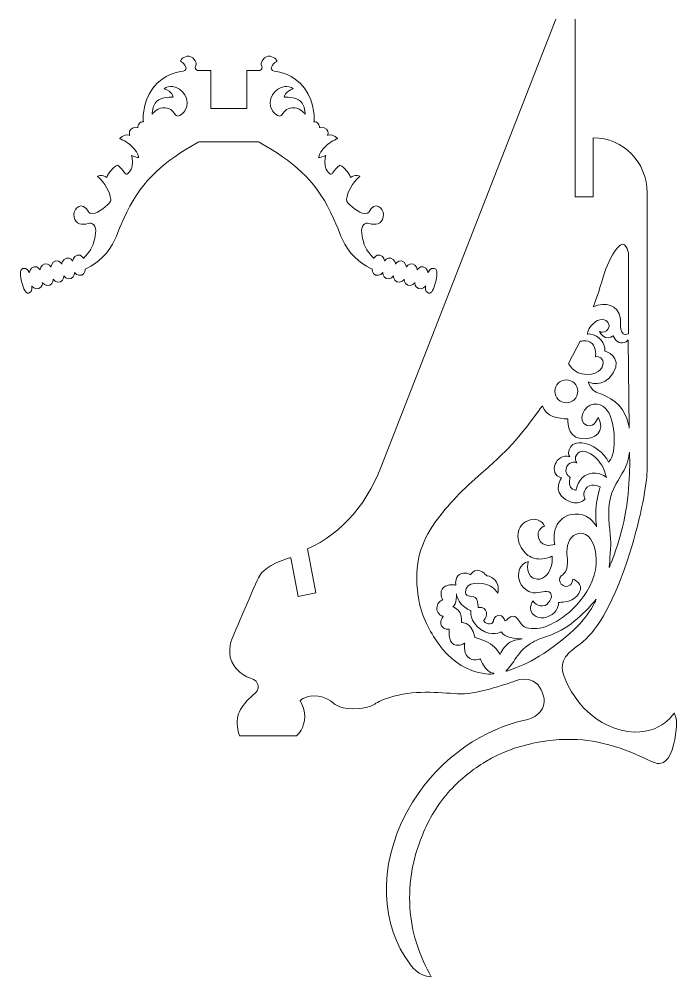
# Model space of a CAD drawing. Header units: millimetres. Extents: x -329 to 352, y -94 to 146.
# Drawn here: x -328.8 to -178.1, y -94.4 to 125.1 of the extents above; entities that cross this region are included whole.
import ezdxf

# ---------------------------------------------------------------- set-up
doc = ezdxf.new("R2010")
doc.units = ezdxf.units.MM
doc.header["$MEASUREMENT"] = 0
doc.layers.add('Layer 1', color=7, linetype='Continuous')

msp = doc.modelspace()

# ---------------------------------------------------------------- linework, layer by layer
at = {"layer": 'Layer 1', "lineweight": 9}
for points, knots in [([(-205.821, 125.1088), (-205.821, 125.1088), (-245.2829, 24.1305), (-245.2829, 24.1305), (-245.2829, 24.1305), (-248.4233, 14.6937), (-254.8049, 7.2261), (-262.7742, 3.7202), (-262.7742, 3.7202), (-262.7742, 3.7202), (-260.8022, -6.3834), (-260.8022, -6.3834), (-260.8022, -6.3834), (-260.8022, -6.3834), (-264.851, -7.1732), (-264.851, -7.1732), (-264.851, -7.1732), (-264.851, -7.1732), (-266.5817, 1.6988), (-266.5817, 1.6988), (-266.5817, 1.6988), (-266.5817, 1.6988), (-272.5969, 0.2062), (-273.9982, -2.882), (-273.9982, -2.882), (-275.4012, -5.9713), (-280.2258, -17.3403), (-280.2258, -17.3403), (-280.2258, -17.3403), (-280.2258, -17.3403), (-281.3804, -20.594), (-279.5657, -23.1061), (-279.5657, -23.1061), (-278.4742, -24.6177), (-277.1442, -25.384), (-276.257, -25.7547), (-276.257, -25.7547), (-275.67, -25.9999), (-275.2068, -26.0673), (-274.7327, -26.4395), (-274.7327, -26.4395), (-274.4448, -26.6667), (-274.1499, -27.0321), (-274.0589, -27.5296), (-274.0589, -27.5296), (-273.8027, -28.9199), (-274.9313, -29.4243), (-275.7607, -30.2428), (-275.7607, -30.2428), (-278.4259, -32.8749), (-279.6677, -34.9474), (-278.3074, -39.1285), (-278.3074, -39.1285), (-278.3074, -39.1285), (-265.256, -39.1285), (-265.256, -39.1285), (-265.256, -39.1285), (-265.256, -39.1285), (-263.8131, -38.0579), (-263.4413, -35.587), (-263.4413, -35.587), (-263.0705, -33.1147), (-264.4305, -31.0972), (-264.4305, -31.0972), (-264.4305, -31.0972), (-264.4305, -31.0972), (-263.8131, -30.1091), (-261.2555, -29.9853), (-261.2555, -29.9853), (-258.6993, -29.8611), (-256.7205, -31.7146), (-256.7205, -31.7146), (-256.7205, -31.7146), (-256.7205, -31.7146), (-255.0695, -33.3627), (-250.8638, -32.8682), (-250.8638, -32.8682), (-246.658, -32.3732), (-248.3489, -31.5505), (-242.9471, -30.0265), (-242.9471, -30.0265), (-237.5436, -28.5025), (-231.6057, -29.4078), (-227.5639, -29.4903), (-227.5639, -29.4903), (-223.5235, -29.5732), (-215.6467, -26.7316), (-215.6467, -26.7316), (-215.6467, -26.7316), (-215.6467, -26.7316), (-211.1103, -24.5059), (-209.1729, -28.5851), (-209.1729, -28.5851), (-207.2337, -32.6628), (-210.0065, -34.8592), (-212.5627, -35.4766), (-212.5627, -35.4766), (-221.9473, -37.3163), (-232.1736, -43.891), (-238.6697, -54.3132), (-238.6697, -54.3132), (-246.2876, -66.5306), (-246.3948, -80.5785), (-240.4417, -89.6735), (-240.4417, -89.6735), (-238.5773, -92.5218), (-237.4611, -94.1344), (-234.417, -94.3559), (-234.417, -94.3559), (-237.0134, -89.537), (-238.6503, -85.1989), (-239.1851, -79.5586), (-239.1851, -79.5586), (-239.7347, -73.7696), (-238.8807, -67.7392), (-236.4236, -61.8524), (-236.4236, -61.8524), (-234.9504, -58.3204), (-232.9646, -54.7499), (-230.0281, -51.5996), (-230.0281, -51.5996), (-227.5325, -48.922), (-224.8563, -46.793), (-221.9099, -45.0263), (-221.9099, -45.0263), (-214.9316, -40.8413), (-206.5712, -39.4549), (-199.6631, -40.0669), (-199.6631, -40.0669), (-197.0447, -40.2984), (-193.0813, -41.2466), (-189.8678, -42.4136), (-189.8678, -42.4136), (-186.5962, -43.6014), (-184.0925, -45.0072), (-183.4586, -45.1727), (-183.4586, -45.1727), (-182.8246, -45.3378), (-181.6672, -46.1718), (-180.1417, -44.2368), (-180.1417, -44.2368), (-178.6146, -42.3007), (-178.2029, -37.4405), (-178.1613, -36.3695), (-178.1613, -36.3695), (-178.12, -35.2988), (-178.7179, -33.8767), (-178.7179, -33.8767), (-178.7179, -33.8767), (-178.7179, -33.8767), (-182.3272, -39.9428), (-190.8916, -37.8014), (-190.8916, -37.8014), (-199.4563, -35.6614), (-203.0543, -27.9525), (-203.9444, -25.5314), (-203.9444, -25.5314), (-205.4147, -21.5366), (-202.8007, -19.9971), (-200.1922, -18.006), (-200.1922, -18.006), (-196.8186, -15.4318), (-193.1695, -9.9291), (-189.533, 0.9022), (-189.533, 0.9022), (-186.4628, 10.0511), (-185.1851, 17.5861), (-184.9744, 20.8673), (-184.9744, 20.8673), (-184.9028, 21.9779), (-184.9138, 22.6435), (-184.9138, 22.6435)], [0, 0, 0, 0, 0.02272727, 0.02272727, 0.02272727, 0.02272727, 0.04545455, 0.04545455, 0.04545455, 0.04545455, 0.06818182, 0.06818182, 0.06818182, 0.06818182, 0.09090909, 0.09090909, 0.09090909, 0.09090909, 0.11363636, 0.11363636, 0.11363636, 0.11363636, 0.13636364, 0.13636364, 0.13636364, 0.13636364, 0.15909091, 0.15909091, 0.15909091, 0.15909091, 0.18181818, 0.18181818, 0.18181818, 0.18181818, 0.20454545, 0.20454545, 0.20454545, 0.20454545, 0.22727273, 0.22727273, 0.22727273, 0.22727273, 0.25, 0.25, 0.25, 0.25, 0.27272727, 0.27272727, 0.27272727, 0.27272727, 0.29545455, 0.29545455, 0.29545455, 0.29545455, 0.31818182, 0.31818182, 0.31818182, 0.31818182, 0.34090909, 0.34090909, 0.34090909, 0.34090909, 0.36363636, 0.36363636, 0.36363636, 0.36363636, 0.38636364, 0.38636364, 0.38636364, 0.38636364, 0.40909091, 0.40909091, 0.40909091, 0.40909091, 0.43181818, 0.43181818, 0.43181818, 0.43181818, 0.45454545, 0.45454545, 0.45454545, 0.45454545, 0.47727273, 0.47727273, 0.47727273, 0.47727273, 0.5, 0.5, 0.5, 0.5, 0.52272727, 0.52272727, 0.52272727, 0.52272727, 0.54545455, 0.54545455, 0.54545455, 0.54545455, 0.56818182, 0.56818182, 0.56818182, 0.56818182, 0.59090909, 0.59090909, 0.59090909, 0.59090909, 0.61363636, 0.61363636, 0.61363636, 0.61363636, 0.63636364, 0.63636364, 0.63636364, 0.63636364, 0.65909091, 0.65909091, 0.65909091, 0.65909091, 0.68181818, 0.68181818, 0.68181818, 0.68181818, 0.70454545, 0.70454545, 0.70454545, 0.70454545, 0.72727273, 0.72727273, 0.72727273, 0.72727273, 0.75, 0.75, 0.75, 0.75, 0.77272727, 0.77272727, 0.77272727, 0.77272727, 0.79545455, 0.79545455, 0.79545455, 0.79545455, 0.81818182, 0.81818182, 0.81818182, 0.81818182, 0.84090909, 0.84090909, 0.84090909, 0.84090909, 0.86363636, 0.86363636, 0.86363636, 0.86363636, 0.88636364, 0.88636364, 0.88636364, 0.88636364, 0.90909091, 0.90909091, 0.90909091, 0.90909091, 0.93181818, 0.93181818, 0.93181818, 0.93181818, 0.95454545, 0.95454545, 0.95454545, 0.95454545, 1, 1, 1, 1]), ([(-184.9138, 22.6435), (-184.9138, 22.6435), (-184.9138, 85.3109), (-184.9138, 85.3109), (-184.9138, 85.3109), (-184.9138, 92.2687), (-190.3832, 97.9104), (-197.2748, 97.9104), (-197.2748, 97.9104), (-197.2748, 97.9104), (-197.2748, 84.3976), (-197.2748, 84.3976), (-197.2748, 84.3976), (-197.2748, 84.3976), (-201.3991, 84.3976), (-201.3991, 84.3976), (-201.3991, 84.3976), (-201.3991, 84.3976), (-201.3991, 125.1088), (-201.3991, 125.1088)], [0, 0, 0, 0, 0.16666667, 0.16666667, 0.16666667, 0.16666667, 0.33333333, 0.33333333, 0.33333333, 0.33333333, 0.5, 0.5, 0.5, 0.5, 0.66666667, 0.66666667, 0.66666667, 0.66666667, 1, 1, 1, 1]), ([(-287.663, 96.9885), (-287.663, 96.9885), (-287.8394, 96.8936), (-288.1509, 96.7173), (-288.1509, 96.7173), (-295.2781, 92.6959), (-300.5433, 88.3247), (-304.1593, 80.8641), (-304.1593, 80.8641), (-306.1768, 76.6982), (-306.2004, 75.4924), (-308.0511, 72.534), (-308.0511, 72.534), (-309.9032, 69.5752), (-313.6832, 67.8057), (-313.6832, 67.8057), (-313.6832, 67.8057), (-313.6832, 67.8057), (-313.5728, 66.7848), (-314.4643, 66.4525), (-314.4643, 66.4525), (-315.3547, 66.1191), (-316.1347, 67.0384), (-316.1347, 67.0384), (-316.1347, 67.0384), (-316.1347, 67.0384), (-316.0257, 66.0171), (-316.9161, 65.6852), (-316.9161, 65.6852), (-317.8061, 65.3528), (-318.5861, 66.2722), (-318.5861, 66.2722), (-318.5861, 66.2722), (-318.5861, 66.2722), (-318.4771, 65.2509), (-319.3675, 64.9189), (-319.3675, 64.9189), (-320.259, 64.5852), (-321.0376, 65.5045), (-321.0376, 65.5045), (-321.0376, 65.5045), (-321.0376, 65.5045), (-320.9289, 64.4832), (-321.819, 64.1513), (-321.819, 64.1513), (-322.7104, 63.8193), (-323.4904, 64.7383), (-323.4904, 64.7383), (-323.4904, 64.7383), (-323.4904, 64.7383), (-323.3804, 63.7174), (-324.2718, 63.3836), (-324.2718, 63.3836), (-325.1622, 63.0517), (-325.9422, 63.9707), (-325.9422, 63.9707), (-325.9422, 63.9707), (-325.9422, 63.9707), (-325.5605, 62.5775), (-326.6421, 62.3158), (-326.6421, 62.3158), (-327.2927, 62.1599), (-327.8081, 63.3783), (-328.187, 64.7796), (-328.187, 64.7796), (-328.5549, 66.1385), (-328.8096, 67.6709), (-327.9665, 67.9768), (-327.9665, 67.9768), (-326.9191, 68.3571), (-326.4866, 66.9569), (-326.4866, 66.9569), (-326.4866, 66.9569), (-326.4866, 66.9569), (-326.3225, 68.1518), (-325.3923, 68.35), (-325.3923, 68.35), (-324.462, 68.5472), (-324.0058, 67.6279), (-324.0058, 67.6279), (-324.0058, 67.6279), (-324.0058, 67.6279), (-323.8418, 68.8214), (-322.9119, 69.02), (-322.9119, 69.02), (-321.9816, 69.2168), (-321.5255, 68.2978), (-321.5255, 68.2978), (-321.5255, 68.2978), (-321.5255, 68.2978), (-321.3614, 69.4913), (-320.4311, 69.6895), (-320.4311, 69.6895), (-319.5012, 69.8882), (-319.0451, 68.9674), (-319.0451, 68.9674), (-319.0451, 68.9674), (-319.0451, 68.9674), (-318.8824, 70.1609), (-317.9522, 70.3595), (-317.9522, 70.3595), (-317.0219, 70.5577), (-316.5658, 69.6373), (-316.5658, 69.6373), (-316.5658, 69.6373), (-316.5658, 69.6373), (-316.4021, 70.8308), (-315.4718, 71.029), (-315.4718, 71.029), (-314.5415, 71.2277), (-314.0854, 70.3069), (-314.0854, 70.3069), (-314.0854, 70.3069), (-314.0854, 70.3069), (-312.458, 71.7289), (-311.8819, 73.4819), (-311.8819, 73.4819), (-311.3044, 75.2349), (-310.9188, 77.178), (-311.7013, 77.9414), (-311.7013, 77.9414), (-312.0996, 78.3287), (-312.4799, 78.4511), (-313.0105, 78.2776), (-313.0105, 78.2776), (-314.3708, 77.8324), (-315.8743, 78.1206), (-316.231, 79.7162), (-316.231, 79.7162), (-316.5799, 81.279), (-315.0583, 83.3184), (-313.4779, 81.7404), (-313.4779, 81.7404), (-312.9568, 81.2197), (-313.1389, 80.5445), (-311.9027, 80.5858), (-311.9027, 80.5858), (-310.6666, 80.6271), (-308.4106, 82.4929), (-307.9075, 83.2965), (-307.9075, 83.2965), (-307.7615, 83.528), (-307.8539, 84.1273), (-307.9393, 84.5009), (-307.9393, 84.5009), (-308.3323, 86.2055), (-309.961, 88.5025), (-310.862, 89.0606), (-310.862, 89.0606), (-310.862, 89.0606), (-310.4504, 89.3692), (-309.8743, 89.3184), (-309.8743, 89.3184), (-309.2968, 89.2659), (-308.7415, 88.8334), (-308.7415, 88.8334), (-308.7415, 88.8334), (-308.2303, 90.0709), (-307.4267, 90.9515), (-306.301, 91.6679), (-306.301, 91.6679), (-306.301, 91.6679), (-305.4617, 90.9804), (-304.9615, 90.356), (-304.9615, 90.356), (-304.512, 89.7965), (-304.4418, 89.1378), (-303.604, 90.0169), (-303.604, 90.0169), (-303.2265, 90.4124), (-302.9937, 91.0231), (-302.9136, 91.5646), (-302.9136, 91.5646), (-302.7496, 92.6656), (-303.0681, 93.895), (-303.0681, 93.895), (-303.0681, 93.895), (-303.0681, 93.895), (-302.758, 93.6689), (-302.1724, 93.5243), (-302.1724, 93.5243), (-301.5854, 93.3796), (-301.3991, 93.3796), (-301.3991, 93.3796), (-301.3991, 93.3796), (-301.3991, 93.3796), (-301.6457, 94.5039), (-302.4603, 95.4106), (-302.4603, 95.4106), (-303.4195, 96.4816), (-304.4076, 97.1194), (-305.4134, 97.5699), (-305.4134, 97.5699), (-305.6836, 97.6899), (-305.8173, 97.6405), (-305.7305, 97.741), (-305.7305, 97.741), (-305.6325, 97.8539), (-305.4906, 98.0317), (-305.1887, 98.2247), (-305.1887, 98.2247), (-304.1621, 98.8819), (-303.4788, 98.4727), (-303.4788, 98.4727), (-303.4788, 98.4727), (-303.4788, 98.4727), (-303.8093, 99.2968), (-303.181, 99.9155), (-303.181, 99.9155), (-302.5527, 100.5343), (-301.6457, 100.2669), (-301.6457, 100.2669), (-301.6457, 100.2669), (-301.6457, 100.2669), (-301.6775, 100.8331), (-301.245, 101.2452), (-301.245, 101.2452), (-300.8121, 101.6586), (-300.3493, 101.6064), (-300.3493, 101.6064), (-300.3493, 101.6064), (-300.3493, 101.6064), (-300.8439, 105.7928), (-298.1663, 109.2557), (-298.1663, 109.2557), (-295.4887, 112.7203), (-292.5853, 112.9366), (-291.2155, 113.2149), (-291.2155, 113.2149), (-289.8457, 113.4933), (-291.0102, 114.9774), (-291.5351, 115.2765), (-291.5351, 115.2765), (-292.0604, 115.5757), (-291.8329, 115.5037), (-291.6992, 115.8029), (-291.6992, 115.8029), (-291.5655, 116.102), (-290.1131, 117.1946), (-289.0216, 116.2259), (-289.0216, 116.2259), (-287.9304, 115.2557), (-288.3121, 114.5862), (-288.4458, 114.0707), (-288.4458, 114.0707), (-288.5792, 113.5553), (-287.8172, 113.3278), (-287.8172, 113.3278), (-287.8172, 113.3278), (-287.8172, 113.3278), (-284.929, 113.3126), (-284.929, 113.3126), (-284.929, 113.3126), (-284.929, 113.3126), (-284.929, 104.6297), (-284.929, 104.6297), (-284.929, 104.6297), (-284.929, 104.6297), (-276.68, 104.6297), (-276.68, 104.6297), (-276.68, 104.6297), (-276.68, 104.6297), (-276.68, 113.3126), (-276.68, 113.3126), (-276.68, 113.3126), (-276.68, 113.3126), (-273.7914, 113.3278), (-273.7914, 113.3278), (-273.7914, 113.3278), (-273.7914, 113.3278), (-273.0294, 113.5553), (-273.1632, 114.0707), (-273.1632, 114.0707), (-273.2969, 114.5862), (-273.6786, 115.2557), (-272.5857, 116.2259), (-272.5857, 116.2259), (-271.4945, 117.1946), (-270.0432, 116.102), (-269.9098, 115.8029), (-269.9098, 115.8029), (-269.7747, 115.5037), (-269.5486, 115.5757), (-270.0735, 115.2765), (-270.0735, 115.2765), (-270.5988, 114.9774), (-271.763, 113.4933), (-270.3935, 113.2149), (-270.3935, 113.2149), (-269.0237, 112.9366), (-266.1199, 112.7203), (-263.4427, 109.2557), (-263.4427, 109.2557), (-260.7651, 105.7928), (-261.2597, 101.6064), (-261.2597, 101.6064), (-261.2597, 101.6064), (-261.2597, 101.6064), (-260.7969, 101.6586), (-260.364, 101.2452), (-260.364, 101.2452), (-259.9312, 100.8331), (-259.9615, 100.2669), (-259.9615, 100.2669), (-259.9615, 100.2669), (-259.9615, 100.2669), (-259.0563, 100.5343), (-258.428, 99.9155), (-258.428, 99.9155), (-257.7993, 99.2968), (-258.1288, 98.4727), (-258.1288, 98.4727), (-258.1288, 98.4727), (-258.1288, 98.4727), (-257.4455, 98.8819), (-256.42, 98.2247), (-256.42, 98.2247), (-256.1183, 98.0317), (-255.9751, 97.8539), (-255.8785, 97.741), (-255.8785, 97.741), (-255.7917, 97.6405), (-255.9254, 97.6899), (-256.1956, 97.5699), (-256.1956, 97.5699), (-257.2014, 97.1194), (-258.1881, 96.4816), (-259.1487, 95.4106), (-259.1487, 95.4106), (-259.9615, 94.5039), (-260.2095, 93.3796), (-260.2095, 93.3796), (-260.2095, 93.3796), (-260.2095, 93.3796), (-260.0236, 93.3796), (-259.4366, 93.5243), (-259.4366, 93.5243), (-258.8495, 93.6689), (-258.5409, 93.895), (-258.5409, 93.895), (-258.5409, 93.895), (-258.5409, 93.895), (-258.8577, 92.6656), (-258.695, 91.5646), (-258.695, 91.5646), (-258.6153, 91.0231), (-258.3825, 90.4124), (-258.0046, 90.0169), (-258.0046, 90.0169), (-257.1668, 89.1378), (-257.0952, 89.7965), (-256.6461, 90.356), (-256.6461, 90.356), (-256.1459, 90.9804), (-255.308, 91.6679), (-255.308, 91.6679), (-255.308, 91.6679), (-254.1823, 90.9515), (-253.3787, 90.0709), (-252.8675, 88.8334), (-252.8675, 88.8334), (-252.8675, 88.8334), (-252.3108, 89.2659), (-251.7348, 89.3184), (-251.7348, 89.3184), (-251.1573, 89.3692), (-250.7467, 89.0606), (-250.7467, 89.0606), (-250.7467, 89.0606), (-251.6466, 88.5025), (-253.2767, 86.2055), (-253.6679, 84.5009), (-253.6679, 84.5009), (-253.7551, 84.1273), (-253.8457, 83.528), (-253.7011, 83.2965), (-253.7011, 83.2965), (-253.198, 82.4929), (-250.9425, 80.6271), (-249.7063, 80.5858), (-249.7063, 80.5858), (-248.4702, 80.5445), (-248.6522, 81.2197), (-248.1312, 81.7404), (-248.1312, 81.7404), (-246.5508, 83.3184), (-245.0292, 81.279), (-245.3778, 79.7162), (-245.3778, 79.7162), (-245.7348, 78.1206), (-247.2369, 77.8324), (-248.5969, 78.2776), (-248.5969, 78.2776), (-249.1289, 78.4511), (-249.5091, 78.3287), (-249.9074, 77.9414), (-249.9074, 77.9414), (-250.6888, 77.178), (-250.3029, 75.2349), (-249.7272, 73.4819), (-249.7272, 73.4819), (-249.1497, 71.7289), (-247.5237, 70.3069), (-247.5237, 70.3069), (-247.5237, 70.3069), (-247.5237, 70.3069), (-247.0676, 71.2277), (-246.1373, 71.029), (-246.1373, 71.029), (-245.207, 70.8308), (-245.043, 69.6373), (-245.043, 69.6373), (-245.043, 69.6373), (-245.043, 69.6373), (-244.5868, 70.5577), (-243.6569, 70.3595), (-243.6569, 70.3595), (-242.7266, 70.1609), (-242.5626, 68.9674), (-242.5626, 68.9674), (-242.5626, 68.9674), (-242.5626, 68.9674), (-242.1065, 69.8882), (-241.1762, 69.6895), (-241.1762, 69.6895), (-240.2463, 69.4913), (-240.0836, 68.2978), (-240.0836, 68.2978), (-240.0836, 68.2978), (-240.0836, 68.2978), (-239.6275, 69.2168), (-238.6972, 69.02), (-238.6972, 69.02), (-237.7669, 68.8214), (-237.6029, 67.6279), (-237.6029, 67.6279), (-237.6029, 67.6279), (-237.6029, 67.6279), (-237.1468, 68.5472), (-236.2168, 68.35), (-236.2168, 68.35), (-235.2866, 68.1518), (-235.1225, 66.9569), (-235.1225, 66.9569), (-235.1225, 66.9569), (-235.1225, 66.9569), (-234.69, 68.3571), (-233.6426, 67.9768), (-233.6426, 67.9768), (-232.7991, 67.6709), (-233.0542, 66.1385), (-233.4221, 64.7796), (-233.4221, 64.7796), (-233.801, 63.3783), (-234.3164, 62.1599), (-234.9655, 62.3158), (-234.9655, 62.3158), (-236.0486, 62.5775), (-235.6669, 63.9707), (-235.6669, 63.9707), (-235.6669, 63.9707), (-235.6669, 63.9707), (-236.4468, 63.0517), (-237.3373, 63.3836), (-237.3373, 63.3836), (-238.2287, 63.7174), (-238.1183, 64.7383), (-238.1183, 64.7383), (-238.1183, 64.7383), (-238.1183, 64.7383), (-238.8983, 63.8193), (-239.7887, 64.1513), (-239.7887, 64.1513), (-240.6802, 64.4832), (-240.5701, 65.5045), (-240.5701, 65.5045), (-240.5701, 65.5045), (-240.5701, 65.5045), (-241.3501, 64.5852), (-242.2416, 64.9189), (-242.2416, 64.9189), (-243.1316, 65.2509), (-243.023, 66.2722), (-243.023, 66.2722), (-243.023, 66.2722), (-243.023, 66.2722), (-243.8016, 65.3528), (-244.693, 65.6852), (-244.693, 65.6852), (-245.5834, 66.0171), (-245.4744, 67.0384), (-245.4744, 67.0384), (-245.4744, 67.0384), (-245.4744, 67.0384), (-246.253, 66.1191), (-247.1445, 66.4525), (-247.1445, 66.4525), (-248.0349, 66.7848), (-247.9259, 67.8057), (-247.9259, 67.8057), (-247.9259, 67.8057), (-247.9259, 67.8057), (-251.7059, 69.5752), (-253.5579, 72.534), (-253.5579, 72.534), (-255.4086, 75.4924), (-255.4318, 76.6982), (-257.4494, 80.8641), (-257.4494, 80.8641), (-261.0653, 88.3247), (-266.3295, 92.6959), (-273.4581, 96.7173), (-273.4581, 96.7173), (-273.7696, 96.8936), (-273.946, 96.9885), (-273.946, 96.9885), (-273.946, 96.9885), (-273.946, 96.9885), (-287.663, 96.9885), (-287.663, 96.9885)], [0, 0, 0, 0, 0.00763359, 0.00763359, 0.00763359, 0.00763359, 0.01526718, 0.01526718, 0.01526718, 0.01526718, 0.02290076, 0.02290076, 0.02290076, 0.02290076, 0.03053435, 0.03053435, 0.03053435, 0.03053435, 0.03816794, 0.03816794, 0.03816794, 0.03816794, 0.04580153, 0.04580153, 0.04580153, 0.04580153, 0.05343511, 0.05343511, 0.05343511, 0.05343511, 0.0610687, 0.0610687, 0.0610687, 0.0610687, 0.06870229, 0.06870229, 0.06870229, 0.06870229, 0.07633588, 0.07633588, 0.07633588, 0.07633588, 0.08396947, 0.08396947, 0.08396947, 0.08396947, 0.09160305, 0.09160305, 0.09160305, 0.09160305, 0.09923664, 0.09923664, 0.09923664, 0.09923664, 0.10687023, 0.10687023, 0.10687023, 0.10687023, 0.11450382, 0.11450382, 0.11450382, 0.11450382, 0.1221374, 0.1221374, 0.1221374, 0.1221374, 0.12977099, 0.12977099, 0.12977099, 0.12977099, 0.13740458, 0.13740458, 0.13740458, 0.13740458, 0.14503817, 0.14503817, 0.14503817, 0.14503817, 0.15267176, 0.15267176, 0.15267176, 0.15267176, 0.16030534, 0.16030534, 0.16030534, 0.16030534, 0.16793893, 0.16793893, 0.16793893, 0.16793893, 0.17557252, 0.17557252, 0.17557252, 0.17557252, 0.18320611, 0.18320611, 0.18320611, 0.18320611, 0.19083969, 0.19083969, 0.19083969, 0.19083969, 0.19847328, 0.19847328, 0.19847328, 0.19847328, 0.20610687, 0.20610687, 0.20610687, 0.20610687, 0.21374046, 0.21374046, 0.21374046, 0.21374046, 0.22137405, 0.22137405, 0.22137405, 0.22137405, 0.22900763, 0.22900763, 0.22900763, 0.22900763, 0.23664122, 0.23664122, 0.23664122, 0.23664122, 0.24427481, 0.24427481, 0.24427481, 0.24427481, 0.2519084, 0.2519084, 0.2519084, 0.2519084, 0.25954198, 0.25954198, 0.25954198, 0.25954198, 0.26717557, 0.26717557, 0.26717557, 0.26717557, 0.27480916, 0.27480916, 0.27480916, 0.27480916, 0.28244275, 0.28244275, 0.28244275, 0.28244275, 0.29007634, 0.29007634, 0.29007634, 0.29007634, 0.29770992, 0.29770992, 0.29770992, 0.29770992, 0.30534351, 0.30534351, 0.30534351, 0.30534351, 0.3129771, 0.3129771, 0.3129771, 0.3129771, 0.32061069, 0.32061069, 0.32061069, 0.32061069, 0.32824427, 0.32824427, 0.32824427, 0.32824427, 0.33587786, 0.33587786, 0.33587786, 0.33587786, 0.34351145, 0.34351145, 0.34351145, 0.34351145, 0.35114504, 0.35114504, 0.35114504, 0.35114504, 0.35877863, 0.35877863, 0.35877863, 0.35877863, 0.36641221, 0.36641221, 0.36641221, 0.36641221, 0.3740458, 0.3740458, 0.3740458, 0.3740458, 0.38167939, 0.38167939, 0.38167939, 0.38167939, 0.38931298, 0.38931298, 0.38931298, 0.38931298, 0.39694656, 0.39694656, 0.39694656, 0.39694656, 0.40458015, 0.40458015, 0.40458015, 0.40458015, 0.41221374, 0.41221374, 0.41221374, 0.41221374, 0.41984733, 0.41984733, 0.41984733, 0.41984733, 0.42748092, 0.42748092, 0.42748092, 0.42748092, 0.4351145, 0.4351145, 0.4351145, 0.4351145, 0.44274809, 0.44274809, 0.44274809, 0.44274809, 0.45038168, 0.45038168, 0.45038168, 0.45038168, 0.45801527, 0.45801527, 0.45801527, 0.45801527, 0.46564885, 0.46564885, 0.46564885, 0.46564885, 0.47328244, 0.47328244, 0.47328244, 0.47328244, 0.48091603, 0.48091603, 0.48091603, 0.48091603, 0.48854962, 0.48854962, 0.48854962, 0.48854962, 0.49618321, 0.49618321, 0.49618321, 0.49618321, 0.50381679, 0.50381679, 0.50381679, 0.50381679, 0.51145038, 0.51145038, 0.51145038, 0.51145038, 0.51908397, 0.51908397, 0.51908397, 0.51908397, 0.52671756, 0.52671756, 0.52671756, 0.52671756, 0.53435115, 0.53435115, 0.53435115, 0.53435115, 0.54198473, 0.54198473, 0.54198473, 0.54198473, 0.54961832, 0.54961832, 0.54961832, 0.54961832, 0.55725191, 0.55725191, 0.55725191, 0.55725191, 0.5648855, 0.5648855, 0.5648855, 0.5648855, 0.57251908, 0.57251908, 0.57251908, 0.57251908, 0.58015267, 0.58015267, 0.58015267, 0.58015267, 0.58778626, 0.58778626, 0.58778626, 0.58778626, 0.59541985, 0.59541985, 0.59541985, 0.59541985, 0.60305344, 0.60305344, 0.60305344, 0.60305344, 0.61068702, 0.61068702, 0.61068702, 0.61068702, 0.61832061, 0.61832061, 0.61832061, 0.61832061, 0.6259542, 0.6259542, 0.6259542, 0.6259542, 0.63358779, 0.63358779, 0.63358779, 0.63358779, 0.64122137, 0.64122137, 0.64122137, 0.64122137, 0.64885496, 0.64885496, 0.64885496, 0.64885496, 0.65648855, 0.65648855, 0.65648855, 0.65648855, 0.66412214, 0.66412214, 0.66412214, 0.66412214, 0.67175573, 0.67175573, 0.67175573, 0.67175573, 0.67938931, 0.67938931, 0.67938931, 0.67938931, 0.6870229, 0.6870229, 0.6870229, 0.6870229, 0.69465649, 0.69465649, 0.69465649, 0.69465649, 0.70229008, 0.70229008, 0.70229008, 0.70229008, 0.70992366, 0.70992366, 0.70992366, 0.70992366, 0.71755725, 0.71755725, 0.71755725, 0.71755725, 0.72519084, 0.72519084, 0.72519084, 0.72519084, 0.73282443, 0.73282443, 0.73282443, 0.73282443, 0.74045802, 0.74045802, 0.74045802, 0.74045802, 0.7480916, 0.7480916, 0.7480916, 0.7480916, 0.75572519, 0.75572519, 0.75572519, 0.75572519, 0.76335878, 0.76335878, 0.76335878, 0.76335878, 0.77099237, 0.77099237, 0.77099237, 0.77099237, 0.77862595, 0.77862595, 0.77862595, 0.77862595, 0.78625954, 0.78625954, 0.78625954, 0.78625954, 0.79389313, 0.79389313, 0.79389313, 0.79389313, 0.80152672, 0.80152672, 0.80152672, 0.80152672, 0.80916031, 0.80916031, 0.80916031, 0.80916031, 0.81679389, 0.81679389, 0.81679389, 0.81679389, 0.82442748, 0.82442748, 0.82442748, 0.82442748, 0.83206107, 0.83206107, 0.83206107, 0.83206107, 0.83969466, 0.83969466, 0.83969466, 0.83969466, 0.84732824, 0.84732824, 0.84732824, 0.84732824, 0.85496183, 0.85496183, 0.85496183, 0.85496183, 0.86259542, 0.86259542, 0.86259542, 0.86259542, 0.87022901, 0.87022901, 0.87022901, 0.87022901, 0.8778626, 0.8778626, 0.8778626, 0.8778626, 0.88549618, 0.88549618, 0.88549618, 0.88549618, 0.89312977, 0.89312977, 0.89312977, 0.89312977, 0.90076336, 0.90076336, 0.90076336, 0.90076336, 0.90839695, 0.90839695, 0.90839695, 0.90839695, 0.91603053, 0.91603053, 0.91603053, 0.91603053, 0.92366412, 0.92366412, 0.92366412, 0.92366412, 0.93129771, 0.93129771, 0.93129771, 0.93129771, 0.9389313, 0.9389313, 0.9389313, 0.9389313, 0.94656489, 0.94656489, 0.94656489, 0.94656489, 0.95419847, 0.95419847, 0.95419847, 0.95419847, 0.96183206, 0.96183206, 0.96183206, 0.96183206, 0.96946565, 0.96946565, 0.96946565, 0.96946565, 0.97709924, 0.97709924, 0.97709924, 0.97709924, 0.98473282, 0.98473282, 0.98473282, 0.98473282, 1, 1, 1, 1]), ([(-295.6129, 109.1125), (-295.1155, 109.6843), (-294.2236, 109.6942), (-293.6352, 109.654), (-293.6352, 109.654), (-291.4582, 109.5055), (-289.2823, 106.5799), (-290.8338, 104.1228), (-290.8338, 104.1228), (-291.4293, 103.1787), (-292.519, 102.4841), (-293.0221, 103.202), (-293.0221, 103.202), (-293.6451, 104.0953), (-294.2677, 104.9165), (-295.9424, 104.7895), (-295.9424, 104.7895), (-297.3824, 104.6809), (-298.3303, 103.3177), (-298.3303, 103.3177), (-298.3303, 103.3177), (-298.3303, 103.3177), (-298.3716, 105.2774), (-297.2596, 106.3082), (-297.2596, 106.3082), (-296.1477, 107.339), (-293.5526, 107.2565), (-293.5526, 107.2565), (-293.5526, 107.2565), (-293.5526, 107.2565), (-293.6768, 108.6373), (-295.6129, 109.1125)], [0, 0, 0, 0, 0.11111111, 0.11111111, 0.11111111, 0.11111111, 0.22222222, 0.22222222, 0.22222222, 0.22222222, 0.33333333, 0.33333333, 0.33333333, 0.33333333, 0.44444444, 0.44444444, 0.44444444, 0.44444444, 0.55555556, 0.55555556, 0.55555556, 0.55555556, 0.66666667, 0.66666667, 0.66666667, 0.66666667, 0.77777778, 0.77777778, 0.77777778, 0.77777778, 1, 1, 1, 1]), ([(-265.9961, 109.1125), (-266.4935, 109.6843), (-267.385, 109.6942), (-267.9734, 109.654), (-267.9734, 109.654), (-270.1494, 109.5055), (-272.3253, 106.5799), (-270.7738, 104.1228), (-270.7738, 104.1228), (-270.1783, 103.1787), (-269.0896, 102.4841), (-268.5869, 103.202), (-268.5869, 103.202), (-267.9639, 104.0953), (-267.3409, 104.9165), (-265.6666, 104.7895), (-265.6666, 104.7895), (-264.2266, 104.6809), (-263.2787, 103.3177), (-263.2787, 103.3177), (-263.2787, 103.3177), (-263.2787, 103.3177), (-263.237, 105.2774), (-264.3494, 106.3082), (-264.3494, 106.3082), (-265.4613, 107.339), (-268.0563, 107.2565), (-268.0563, 107.2565), (-268.0563, 107.2565), (-268.0563, 107.2565), (-267.9322, 108.6373), (-265.9961, 109.1125)], [0, 0, 0, 0, 0.11111111, 0.11111111, 0.11111111, 0.11111111, 0.22222222, 0.22222222, 0.22222222, 0.22222222, 0.33333333, 0.33333333, 0.33333333, 0.33333333, 0.44444444, 0.44444444, 0.44444444, 0.44444444, 0.55555556, 0.55555556, 0.55555556, 0.55555556, 0.66666667, 0.66666667, 0.66666667, 0.66666667, 0.77777778, 0.77777778, 0.77777778, 0.77777778, 1, 1, 1, 1]), ([(-197.2539, 59.1891), (-197.2539, 59.1891), (-195.7285, 63.3907), (-194.9859, 65.9854), (-194.9859, 65.9854), (-194.243, 68.5804), (-193.0897, 70.9698), (-192.1401, 72.2045), (-192.1401, 72.2045), (-191.1922, 73.4406), (-190.5321, 73.7285), (-190.0993, 73.3581), (-190.0993, 73.3581), (-189.6667, 72.9873), (-189.2434, 72.1424), (-189.2339, 71.5871), (-189.2339, 71.5871), (-189.223, 71.0304), (-189.223, 52.989), (-189.223, 52.989), (-189.223, 52.989), (-191.4871, 52.0866), (-190.8972, 55.5922), (-191.0475, 56.4565), (-191.0475, 56.4565), (-191.6384, 59.8492), (-194.4208, 60.337), (-197.2539, 59.1891)], [0, 0, 0, 0, 0.125, 0.125, 0.125, 0.125, 0.25, 0.25, 0.25, 0.25, 0.375, 0.375, 0.375, 0.375, 0.5, 0.5, 0.5, 0.5, 0.625, 0.625, 0.625, 0.625, 0.75, 0.75, 0.75, 0.75, 1, 1, 1, 1]), ([(-189.2738, 51.6305), (-189.2738, 51.6305), (-189.048, 31.3663), (-189.048, 31.3663), (-189.048, 31.3663), (-189.048, 31.3663), (-189.4392, 35.2995), (-192.2642, 37.3995), (-192.2642, 37.3995), (-195.0893, 39.501), (-196.4298, 39.2132), (-197.3573, 40.1597), (-197.3573, 40.1597), (-198.2848, 41.1079), (-198.3881, 41.9719), (-198.3881, 41.9719), (-198.3881, 41.9719), (-198.3881, 41.9719), (-194.9651, 40.3043), (-192.6763, 44.0734), (-192.6763, 44.0734), (-190.3875, 47.8411), (-194.636, 49.0563), (-194.636, 49.0563), (-194.636, 49.0563), (-194.636, 49.0563), (-194.3259, 50.7249), (-195.9547, 52.0217), (-195.9547, 52.0217), (-197.5834, 53.3199), (-198.5948, 52.9079), (-198.5948, 52.9079), (-198.5948, 52.9079), (-198.5948, 52.9079), (-198.5934, 54.3906), (-196.9248, 55.6476), (-196.9248, 55.6476), (-195.2544, 56.9028), (-193.9551, 56.0374), (-193.6863, 55.2355), (-193.6863, 55.2355), (-193.4189, 54.4319), (-194.0789, 53.6491), (-194.6977, 53.4233), (-194.6977, 53.4233), (-195.3165, 53.1958), (-195.8513, 53.5665), (-195.8513, 53.5665), (-195.8513, 53.5665), (-195.8513, 53.5665), (-195.4392, 52.4546), (-194.4705, 52.1664), (-194.4705, 52.1664), (-193.5018, 51.8785), (-192.7176, 52.5371), (-192.7176, 52.5371), (-192.7176, 52.5371), (-192.2106, 51.476), (-191.3865, 50.5637), (-190.1215, 51.0075), (-190.1215, 51.0075), (-189.5634, 51.2033), (-189.2738, 51.6305), (-189.2738, 51.6305)], [0, 0, 0, 0, 0.05882353, 0.05882353, 0.05882353, 0.05882353, 0.11764706, 0.11764706, 0.11764706, 0.11764706, 0.17647059, 0.17647059, 0.17647059, 0.17647059, 0.23529412, 0.23529412, 0.23529412, 0.23529412, 0.29411765, 0.29411765, 0.29411765, 0.29411765, 0.35294118, 0.35294118, 0.35294118, 0.35294118, 0.41176471, 0.41176471, 0.41176471, 0.41176471, 0.47058824, 0.47058824, 0.47058824, 0.47058824, 0.52941176, 0.52941176, 0.52941176, 0.52941176, 0.58823529, 0.58823529, 0.58823529, 0.58823529, 0.64705882, 0.64705882, 0.64705882, 0.64705882, 0.70588235, 0.70588235, 0.70588235, 0.70588235, 0.76470588, 0.76470588, 0.76470588, 0.76470588, 0.82352941, 0.82352941, 0.82352941, 0.82352941, 0.88235294, 0.88235294, 0.88235294, 0.88235294, 1, 1, 1, 1]), ([(-202.9453, 46.1735), (-202.9453, 46.1735), (-200.2638, 51.2805), (-200.2638, 51.2805), (-200.2638, 51.2805), (-200.2638, 51.2805), (-198.6555, 51.7751), (-197.5422, 50.787), (-197.5422, 50.787), (-196.4288, 49.7978), (-196.7593, 47.7391), (-196.7593, 47.7391), (-196.7593, 47.7391), (-196.7593, 47.7391), (-195.5218, 48.027), (-195.1098, 46.8734), (-195.1098, 46.8734), (-194.6977, 45.7202), (-195.646, 43.5788), (-198.7381, 43.6613), (-198.7381, 43.6613), (-201.8319, 43.7439), (-202.9453, 46.1735), (-202.9453, 46.1735)], [0, 0, 0, 0, 0.14285714, 0.14285714, 0.14285714, 0.14285714, 0.28571429, 0.28571429, 0.28571429, 0.28571429, 0.42857143, 0.42857143, 0.42857143, 0.42857143, 0.57142857, 0.57142857, 0.57142857, 0.57142857, 0.71428571, 0.71428571, 0.71428571, 0.71428571, 1, 1, 1, 1]), ([(-206.0653, 39.8305), (-206.0653, 41.2801), (-204.8898, 42.4555), (-203.4402, 42.4555), (-203.4402, 42.4555), (-201.9903, 42.4555), (-200.8149, 41.2801), (-200.8149, 39.8305), (-200.8149, 39.8305), (-200.8149, 38.3806), (-201.9903, 37.2052), (-203.4402, 37.2052), (-203.4402, 37.2052), (-204.8898, 37.2052), (-206.0653, 38.3806), (-206.0653, 39.8305)], [0, 0, 0, 0, 0.2, 0.2, 0.2, 0.2, 0.4, 0.4, 0.4, 0.4, 0.6, 0.6, 0.6, 0.6, 1, 1, 1, 1]), ([(-206.6978, 2.0597), (-206.6907, 2.0611), (-207.9392, 1.412), (-209.4057, 1.3845), (-209.4057, 1.3845), (-210.511, 1.3626), (-211.7676, 1.8187), (-212.5532, 2.4717), (-212.5532, 2.4717), (-214.3831, 3.9932), (-215.7695, 8.1977), (-212.7599, 9.927), (-212.7599, 9.927), (-209.7486, 11.6577), (-208.4299, 8.9801), (-208.4299, 8.9801), (-208.4299, 8.9801), (-208.4299, 8.9801), (-210.5328, 8.2802), (-209.7486, 6.0147), (-209.7486, 6.0147), (-208.9662, 3.7491), (-206.079, 4.7373), (-206.079, 4.7373), (-206.079, 4.7373), (-206.8728, 8.7198), (-204.6831, 11.9445), (-200.6773, 11.6838), (-200.6773, 11.6838), (-197.775, 11.4937), (-196.5113, 8.7748), (-196.5113, 8.7734), (-196.5113, 8.7734), (-196.5113, 8.7723), (-196.8419, 11.3684), (-196.6355, 13.4699), (-196.6355, 13.4699), (-196.4288, 15.57), (-195.6873, 17.8768), (-195.6873, 17.8768), (-195.6873, 17.8768), (-195.6873, 17.8768), (-197.2956, 18.9475), (-198.6555, 17.8355), (-198.6555, 17.8355), (-200.0169, 16.7236), (-199.1515, 15.158), (-199.1515, 15.158), (-199.1515, 15.158), (-199.1515, 15.158), (-200.5944, 13.1404), (-203.6456, 15.0341), (-203.6456, 15.0341), (-206.6978, 16.9289), (-204.5536, 19.9769), (-204.5536, 19.9769), (-204.5536, 19.9769), (-207.7039, 20.91), (-205.9012, 25.7469), (-202.6147, 24.8375), (-202.6147, 24.8375), (-202.6147, 24.8375), (-203.1619, 25.3017), (-202.7897, 26.4137), (-202.7897, 26.4137), (-202.4948, 27.2999), (-201.767, 28.1846), (-199.8945, 28.0164), (-199.8945, 28.0164), (-197.6304, 27.8124), (-194.5545, 25.682), (-193.7897, 23.5611), (-193.7897, 23.5611), (-193.7897, 23.5611), (-192.7906, 24.297), (-192.5426, 26.921), (-192.5426, 26.921), (-192.2325, 30.2131), (-192.6668, 37.3279), (-197.2127, 36.9064), (-197.2127, 36.9064), (-199.2866, 36.7134), (-201.2407, 32.9485), (-198.6555, 32.0045), (-198.6555, 32.0045), (-196.9647, 31.3871), (-196.1406, 33.8993), (-196.1406, 33.8993), (-196.1406, 33.8993), (-194.4084, 30.8167), (-196.6906, 28.5166), (-200.0998, 28.9978), (-200.0998, 28.9978), (-203.6039, 29.4924), (-203.0681, 33.5285), (-203.0681, 33.5285), (-203.0681, 33.5285), (-205.2563, 33.4901), (-208.1544, 34.0591), (-208.8847, 36.4777), (-208.8847, 36.4777), (-208.8847, 36.4777), (-209.1383, 36.2971), (-209.429, 35.8618), (-209.429, 35.8618), (-210.2587, 34.6186), (-212.7169, 31.3032), (-215.2721, 28.3776), (-215.2721, 28.3776), (-217.6311, 25.6778), (-220.2797, 23.3159), (-222.9076, 21.0314), (-222.9076, 21.0314), (-226.8792, 17.5777), (-230.7237, 13.762), (-233.5336, 9.7506), (-233.5336, 9.7506), (-236.6631, 5.2844), (-238.4919, 0.4461), (-237.3785, -7.085), (-237.3785, -7.085), (-236.6493, -12.0102), (-234.618, -15.2582), (-232.8351, -17.8913), (-232.8351, -17.8913), (-227.5875, -25.6443), (-220.0208, -25.0767), (-220.0028, -24.8728), (-220.0028, -24.8728), (-219.9834, -24.6685), (-220.8213, -24.9388), (-221.79, -23.7855), (-221.79, -23.7855), (-222.7601, -22.632), (-223.1101, -21.5006), (-223.1101, -21.5006), (-223.1101, -21.5006), (-223.1101, -21.5006), (-224.9251, -22.18), (-226.018, -21.0473), (-226.018, -21.0473), (-227.1106, -19.9145), (-226.6971, -17.8543), (-226.6971, -17.8543), (-226.6971, -17.8543), (-226.6971, -17.8543), (-227.8934, -18.8025), (-229.2343, -18.1644), (-229.2343, -18.1644), (-230.5738, -17.5248), (-230.2651, -14.6627), (-230.2651, -14.6627), (-230.2651, -14.6627), (-230.2651, -14.6627), (-231.461, -14.9301), (-232.0385, -13.942), (-232.0385, -13.942), (-232.616, -12.9524), (-231.6265, -11.7593), (-231.6265, -11.7593), (-231.6265, -11.7593), (-231.6265, -11.7593), (-233.1727, -11.3473), (-233.1314, -9.8229), (-233.1314, -9.8229), (-233.0898, -8.2989), (-231.7697, -7.9694), (-231.7697, -7.9694), (-231.7697, -7.9694), (-231.7697, -7.9694), (-232.6986, -6.1368), (-231.5852, -5.1472), (-231.5852, -5.1472), (-230.4718, -4.1594), (-228.7394, -4.592), (-228.7394, -4.592), (-228.7394, -4.592), (-228.7394, -4.592), (-229.1309, -2.9438), (-227.8934, -2.1405), (-227.8934, -2.1405), (-226.6573, -1.3386), (-225.4405, -2.2231), (-225.4405, -2.2231), (-225.4405, -2.2231), (-225.4405, -2.2231), (-224.7392, -1.1936), (-223.7909, -1.1732), (-223.7909, -1.1732), (-222.8416, -1.1524), (-221.6676, -2.4506), (-221.6676, -2.4506), (-221.6676, -2.4506), (-221.6676, -2.4506), (-220.8421, -2.368), (-219.7492, -3.48), (-219.7492, -3.48), (-218.6563, -4.592), (-219.1512, -6.4454), (-219.1512, -6.4454), (-219.1512, -6.4454), (-219.1512, -6.4454), (-220.0384, -5.0869), (-221.2746, -4.592), (-221.2746, -4.592), (-222.825, -3.9732), (-226.5747, -3.626), (-226.5747, -6.2084), (-226.5747, -6.2084), (-226.5747, -7.5645), (-224.5956, -6.7513), (-224.0171, -7.7631), (-224.0171, -7.7631), (-223.6876, -8.3402), (-223.6463, -9.7404), (-223.6463, -9.7404), (-223.6463, -9.7404), (-221.1328, -9.3407), (-221.6027, -12.0416), (-222.2267, -12.4744), (-222.2267, -12.4744), (-222.9587, -12.9817), (-220.7426, -14.0235), (-220.2618, -13.0904), (-220.2618, -13.0904), (-220.1019, -12.7803), (-220.0963, -12.334), (-219.8857, -12.0567), (-219.8857, -12.0567), (-219.559, -11.627), (-218.797, -11.2947), (-218.2968, -11.6062), (-218.2968, -11.6062), (-217.7606, -11.9382), (-217.5637, -12.8177), (-217.4191, -12.7887), (-217.4191, -12.7887), (-217.2138, -12.7471), (-216.5632, -11.6973), (-215.615, -11.6973), (-215.615, -11.6973), (-214.667, -11.6973), (-214.0578, -13.592), (-213.0478, -14.1681), (-213.0478, -14.1681), (-212.0378, -14.7456), (-209.502, -14.5802), (-208.7594, -14.2919), (-208.7594, -14.2919), (-208.0165, -14.0041), (-202.8832, -12.4801), (-198.7381, -6.0542), (-198.7381, -6.0542), (-194.5943, 0.3716), (-197.0846, 8.6425), (-201.0893, 7.1266), (-201.0893, 7.1266), (-203.1108, 6.3607), (-203.3422, 4.0677), (-203.2981, 2.5158), (-203.2981, 2.5158), (-203.2748, 1.7235), (-203.0116, 1.1696), (-203.2279, -0.2828), (-203.2279, -0.2828), (-203.4455, -1.7341), (-204.2227, -2.1211), (-204.6157, -2.4919), (-204.6157, -2.4919), (-205.758, -3.5738), (-204.1126, -5.7593), (-202.499, -4.5136), (-202.499, -4.5136), (-202.0552, -4.1718), (-202.0884, -3.6028), (-201.9547, -3.1921), (-201.9547, -3.1921), (-201.9547, -3.1921), (-199.9964, -3.8712), (-200.2032, -5.4975), (-200.2032, -5.4975), (-200.3023, -6.2856), (-201.0064, -7.4018), (-202.1956, -7.9599), (-202.1956, -7.9599), (-203.4607, -8.554), (-205.2137, -8.5663), (-205.2137, -8.5663), (-205.2137, -8.5663), (-205.2137, -8.5663), (-205.0895, -10.1316), (-206.6978, -11.2852), (-206.6978, -11.2852), (-208.3061, -12.4384), (-210.2848, -12.3351), (-211.255, -11.0591), (-211.255, -11.0591), (-212.2237, -9.7817), (-211.0895, -8.2164), (-211.0895, -8.2164), (-211.0895, -8.2164), (-211.0895, -8.2164), (-209.9666, -9.8423), (-208.3156, -9.225), (-208.3156, -9.225), (-207.3497, -8.8641), (-206.0667, -6.655), (-207.4859, -6.1216), (-207.4859, -6.1216), (-208.4712, -5.7522), (-210.2185, -6.6508), (-211.5665, -6.225), (-211.5665, -6.225), (-212.834, -5.8253), (-213.6969, -4.6484), (-213.8733, -4.3454), (-213.8733, -4.3454), (-214.6064, -3.0874), (-214.5348, -1.3439), (-213.8885, -0.371), (-213.8885, -0.371), (-213.2034, 0.6609), (-212.1824, 0.8249), (-212.1824, 0.8249), (-212.1824, 0.8249), (-212.1824, 0.8249), (-213.0686, -3.0471), (-210.0587, -3.2539), (-210.0587, -3.2539), (-208.3887, -3.3671), (-207.2905, -1.6583), (-206.8633, -0.1685), (-206.8633, -0.1685), (-206.52, 1.0274), (-206.6978, 2.0597), (-206.6978, 2.0597)], [0, 0, 0, 0, 0.01176471, 0.01176471, 0.01176471, 0.01176471, 0.02352941, 0.02352941, 0.02352941, 0.02352941, 0.03529412, 0.03529412, 0.03529412, 0.03529412, 0.04705882, 0.04705882, 0.04705882, 0.04705882, 0.05882353, 0.05882353, 0.05882353, 0.05882353, 0.07058824, 0.07058824, 0.07058824, 0.07058824, 0.08235294, 0.08235294, 0.08235294, 0.08235294, 0.09411765, 0.09411765, 0.09411765, 0.09411765, 0.10588235, 0.10588235, 0.10588235, 0.10588235, 0.11764706, 0.11764706, 0.11764706, 0.11764706, 0.12941176, 0.12941176, 0.12941176, 0.12941176, 0.14117647, 0.14117647, 0.14117647, 0.14117647, 0.15294118, 0.15294118, 0.15294118, 0.15294118, 0.16470588, 0.16470588, 0.16470588, 0.16470588, 0.17647059, 0.17647059, 0.17647059, 0.17647059, 0.18823529, 0.18823529, 0.18823529, 0.18823529, 0.2, 0.2, 0.2, 0.2, 0.21176471, 0.21176471, 0.21176471, 0.21176471, 0.22352941, 0.22352941, 0.22352941, 0.22352941, 0.23529412, 0.23529412, 0.23529412, 0.23529412, 0.24705882, 0.24705882, 0.24705882, 0.24705882, 0.25882353, 0.25882353, 0.25882353, 0.25882353, 0.27058824, 0.27058824, 0.27058824, 0.27058824, 0.28235294, 0.28235294, 0.28235294, 0.28235294, 0.29411765, 0.29411765, 0.29411765, 0.29411765, 0.30588235, 0.30588235, 0.30588235, 0.30588235, 0.31764706, 0.31764706, 0.31764706, 0.31764706, 0.32941176, 0.32941176, 0.32941176, 0.32941176, 0.34117647, 0.34117647, 0.34117647, 0.34117647, 0.35294118, 0.35294118, 0.35294118, 0.35294118, 0.36470588, 0.36470588, 0.36470588, 0.36470588, 0.37647059, 0.37647059, 0.37647059, 0.37647059, 0.38823529, 0.38823529, 0.38823529, 0.38823529, 0.4, 0.4, 0.4, 0.4, 0.41176471, 0.41176471, 0.41176471, 0.41176471, 0.42352941, 0.42352941, 0.42352941, 0.42352941, 0.43529412, 0.43529412, 0.43529412, 0.43529412, 0.44705882, 0.44705882, 0.44705882, 0.44705882, 0.45882353, 0.45882353, 0.45882353, 0.45882353, 0.47058824, 0.47058824, 0.47058824, 0.47058824, 0.48235294, 0.48235294, 0.48235294, 0.48235294, 0.49411765, 0.49411765, 0.49411765, 0.49411765, 0.50588235, 0.50588235, 0.50588235, 0.50588235, 0.51764706, 0.51764706, 0.51764706, 0.51764706, 0.52941176, 0.52941176, 0.52941176, 0.52941176, 0.54117647, 0.54117647, 0.54117647, 0.54117647, 0.55294118, 0.55294118, 0.55294118, 0.55294118, 0.56470588, 0.56470588, 0.56470588, 0.56470588, 0.57647059, 0.57647059, 0.57647059, 0.57647059, 0.58823529, 0.58823529, 0.58823529, 0.58823529, 0.6, 0.6, 0.6, 0.6, 0.61176471, 0.61176471, 0.61176471, 0.61176471, 0.62352941, 0.62352941, 0.62352941, 0.62352941, 0.63529412, 0.63529412, 0.63529412, 0.63529412, 0.64705882, 0.64705882, 0.64705882, 0.64705882, 0.65882353, 0.65882353, 0.65882353, 0.65882353, 0.67058824, 0.67058824, 0.67058824, 0.67058824, 0.68235294, 0.68235294, 0.68235294, 0.68235294, 0.69411765, 0.69411765, 0.69411765, 0.69411765, 0.70588235, 0.70588235, 0.70588235, 0.70588235, 0.71764706, 0.71764706, 0.71764706, 0.71764706, 0.72941176, 0.72941176, 0.72941176, 0.72941176, 0.74117647, 0.74117647, 0.74117647, 0.74117647, 0.75294118, 0.75294118, 0.75294118, 0.75294118, 0.76470588, 0.76470588, 0.76470588, 0.76470588, 0.77647059, 0.77647059, 0.77647059, 0.77647059, 0.78823529, 0.78823529, 0.78823529, 0.78823529, 0.8, 0.8, 0.8, 0.8, 0.81176471, 0.81176471, 0.81176471, 0.81176471, 0.82352941, 0.82352941, 0.82352941, 0.82352941, 0.83529412, 0.83529412, 0.83529412, 0.83529412, 0.84705882, 0.84705882, 0.84705882, 0.84705882, 0.85882353, 0.85882353, 0.85882353, 0.85882353, 0.87058824, 0.87058824, 0.87058824, 0.87058824, 0.88235294, 0.88235294, 0.88235294, 0.88235294, 0.89411765, 0.89411765, 0.89411765, 0.89411765, 0.90588235, 0.90588235, 0.90588235, 0.90588235, 0.91764706, 0.91764706, 0.91764706, 0.91764706, 0.92941176, 0.92941176, 0.92941176, 0.92941176, 0.94117647, 0.94117647, 0.94117647, 0.94117647, 0.95294118, 0.95294118, 0.95294118, 0.95294118, 0.96470588, 0.96470588, 0.96470588, 0.96470588, 0.97647059, 0.97647059, 0.97647059, 0.97647059, 1, 1, 1, 1]), ([(-194.243, 20.0598), (-194.243, 20.0598), (-195.9134, 21.7478), (-198.4089, 20.8423), (-198.4089, 20.8423), (-200.9031, 19.9356), (-201.1719, 17.1769), (-201.1719, 17.1769), (-201.1719, 17.1769), (-201.1719, 17.1769), (-201.9547, 17.0527), (-202.4906, 17.8355), (-202.4906, 17.8355), (-203.0268, 18.6184), (-202.5527, 20.1011), (-202.5527, 20.1011), (-202.5527, 20.1011), (-202.5527, 20.1011), (-204.1193, 21.0476), (-203.2953, 22.6132), (-203.2953, 22.6132), (-202.4712, 24.1785), (-201.0064, 23.396), (-201.0064, 23.396), (-201.0064, 23.396), (-201.0064, 23.396), (-201.9339, 24.4872), (-200.8011, 25.6616), (-200.8011, 25.6616), (-199.6669, 26.8356), (-197.3368, 25.3321), (-196.3268, 24.2201), (-196.3268, 24.2201), (-195.9353, 23.7901), (-195.38, 23.0485), (-195.0367, 22.3278), (-195.0367, 22.3278), (-194.4924, 21.1841), (-194.243, 20.0598), (-194.243, 20.0598)], [0, 0, 0, 0, 0.09090909, 0.09090909, 0.09090909, 0.09090909, 0.18181818, 0.18181818, 0.18181818, 0.18181818, 0.27272727, 0.27272727, 0.27272727, 0.27272727, 0.36363636, 0.36363636, 0.36363636, 0.36363636, 0.45454545, 0.45454545, 0.45454545, 0.45454545, 0.54545455, 0.54545455, 0.54545455, 0.54545455, 0.63636364, 0.63636364, 0.63636364, 0.63636364, 0.72727273, 0.72727273, 0.72727273, 0.72727273, 0.81818182, 0.81818182, 0.81818182, 0.81818182, 1, 1, 1, 1]), ([(-193.6256, -0.535), (-193.6256, -0.535), (-190.9442, 5.5613), (-189.7906, 12.4804), (-189.7906, 12.4804), (-188.6359, 19.4008), (-188.9651, 25.9082), (-188.9651, 25.9082), (-188.9651, 25.9082), (-188.9651, 25.9082), (-189.212, 23.5611), (-190.2026, 21.7493), (-190.2026, 21.7493), (-191.1922, 19.9356), (-193.1296, 17.3822), (-193.5843, 14.3751), (-193.5843, 14.3751), (-194.0377, 11.3684), (-193.2538, 6.9615), (-193.2538, 5.2735), (-193.2538, 5.2735), (-193.2538, 3.584), (-193.6256, -0.535), (-193.6256, -0.535)], [0, 0, 0, 0, 0.14285714, 0.14285714, 0.14285714, 0.14285714, 0.28571429, 0.28571429, 0.28571429, 0.28571429, 0.42857143, 0.42857143, 0.42857143, 0.42857143, 0.57142857, 0.57142857, 0.57142857, 0.57142857, 0.71428571, 0.71428571, 0.71428571, 0.71428571, 1, 1, 1, 1]), ([(-213.5837, -16.9282), (-213.5837, -16.9282), (-215.5642, -17.0108), (-216.8003, -17.9989), (-216.8003, -17.9989), (-218.0375, -18.9871), (-218.615, -20.4698), (-218.615, -20.4698), (-218.615, -20.4698), (-218.615, -20.4698), (-219.4818, -18.9458), (-220.8421, -18.0402), (-220.8421, -18.0402), (-222.2034, -17.1336), (-224.4305, -16.5987), (-224.4305, -16.5987), (-224.4305, -16.5987), (-224.4305, -16.5987), (-224.3889, -15.6096), (-225.2959, -14.3336), (-225.2959, -14.3336), (-226.2025, -13.0558), (-227.4813, -13.18), (-227.4813, -13.18), (-227.4813, -13.18), (-227.4813, -13.18), (-227.2348, -11.9438), (-227.7706, -10.9557), (-227.7706, -10.9557), (-228.3069, -9.9665), (-229.4202, -9.5958), (-229.4202, -9.5958), (-229.4202, -9.5958), (-229.4202, -9.5958), (-228.8843, -9.1022), (-228.7394, -8.4023), (-228.7394, -8.4023), (-228.5947, -7.7024), (-228.636, -6.5488), (-228.636, -6.5488), (-228.636, -6.5488), (-228.636, -6.5488), (-228.3467, -8.113), (-227.4401, -9.0405), (-227.4401, -9.0405), (-226.5334, -9.9665), (-225.3372, -10.4403), (-225.3372, -10.4403), (-225.3372, -10.4403), (-225.3372, -10.4403), (-225.6663, -13.0145), (-223.0483, -14.7456), (-223.0483, -14.7456), (-220.43, -16.4749), (-218.3892, -15.3009), (-218.3892, -15.3009), (-218.3892, -15.3009), (-217.3485, -16.7836), (-215.21, -16.8016), (-213.5837, -16.9282)], [0, 0, 0, 0, 0.0625, 0.0625, 0.0625, 0.0625, 0.125, 0.125, 0.125, 0.125, 0.1875, 0.1875, 0.1875, 0.1875, 0.25, 0.25, 0.25, 0.25, 0.3125, 0.3125, 0.3125, 0.3125, 0.375, 0.375, 0.375, 0.375, 0.4375, 0.4375, 0.4375, 0.4375, 0.5, 0.5, 0.5, 0.5, 0.5625, 0.5625, 0.5625, 0.5625, 0.625, 0.625, 0.625, 0.625, 0.6875, 0.6875, 0.6875, 0.6875, 0.75, 0.75, 0.75, 0.75, 0.8125, 0.8125, 0.8125, 0.8125, 0.875, 0.875, 0.875, 0.875, 1, 1, 1, 1]), ([(-217.3362, -24.3422), (-217.3362, -24.3422), (-212.3878, -23.1474), (-206.4498, -18.7405), (-206.4498, -18.7405), (-203.8301, -16.7959), (-201.2132, -14.5565), (-199.5512, -12.5432), (-199.5512, -12.5432), (-197.4483, -9.9926), (-196.6355, -7.8664), (-196.6355, -7.8664), (-196.6355, -7.8664), (-196.6355, -7.8664), (-200.4706, -12.6854), (-204.6362, -14.9093), (-204.6362, -14.9093), (-208.8007, -17.1336), (-209.6248, -16.3095), (-212.8012, -18.823), (-212.8012, -18.823), (-214.3033, -20.0122), (-215.0389, -21.4247), (-215.7776, -22.4651), (-215.7776, -22.4651), (-216.5989, -23.6215), (-217.3362, -24.3422), (-217.3362, -24.3422)], [0, 0, 0, 0, 0.125, 0.125, 0.125, 0.125, 0.25, 0.25, 0.25, 0.25, 0.375, 0.375, 0.375, 0.375, 0.5, 0.5, 0.5, 0.5, 0.625, 0.625, 0.625, 0.625, 0.75, 0.75, 0.75, 0.75, 1, 1, 1, 1])]:
    msp.add_open_spline(points, degree=3, knots=knots, dxfattribs=at)

doc.saveas('drawing.dxf')
